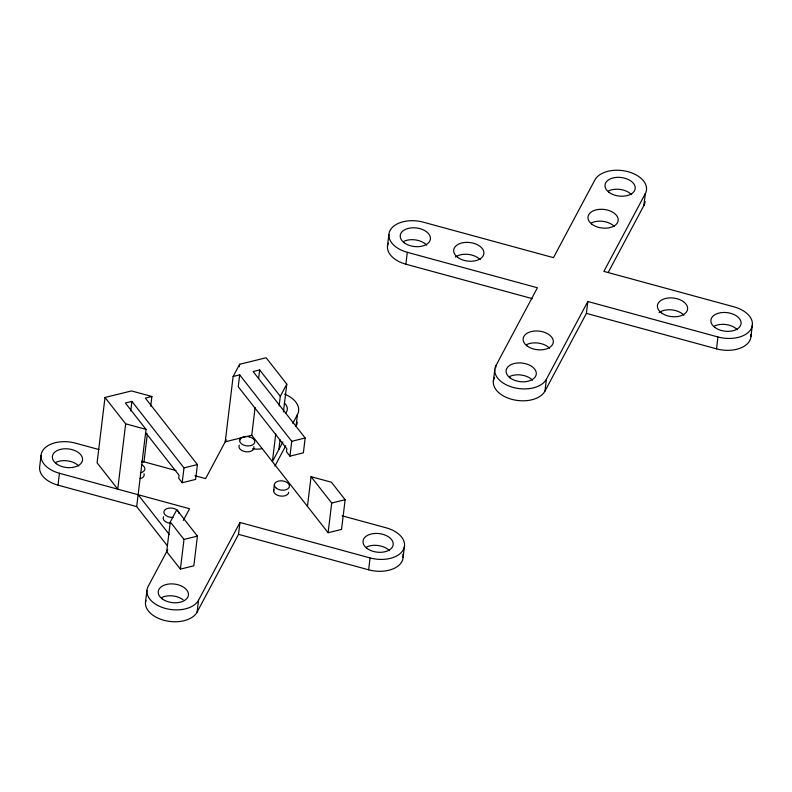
<?xml version="1.0" encoding="UTF-8"?>
<svg xmlns="http://www.w3.org/2000/svg" width="792" height="792" viewBox="0 0 792 792"><rect width="100%" height="100%" fill="white"/><g stroke="black" fill="none" stroke-linecap="round" stroke-linejoin="round"><path stroke-width="1.19" d="M41.035 455.479L39.6 467.359A26.572 16.365 6.9 0 0 58.004 485.149L136.679 506.593L167.161 545.51M58.004 485.149L59.44 473.269A26.572 16.365 6.9 0 1 42.253 451.341A26.572 16.365 6.9 0 1 75.487 443.154L98.96 449.549M104.999 397.475L97.089 462.805L117.751 489.169L125.651 423.829L104.999 397.475L131.522 390.931L151.886 396.485L150.718 406.167M130.769 410.909L131.917 401.405L125.374 403.019L146.025 429.383L136.679 506.593M147.352 433.996L143.986 461.825L141.679 462.389M145.471 602.484L146.906 590.604M170.29 521.938L166.686 551.638L180.398 569.131L193.832 565.825L197.426 536.125L176.774 509.771L170.29 521.938L183.992 539.431L180.398 569.131M151.886 396.485L145.342 398.099L197.406 464.558L195.614 479.407L182.19 482.714L183.982 467.864L131.917 401.405M145.857 600.376A26.572 16.365 6.9 0 0 165.538 620.69A26.572 16.365 6.9 0 0 197.099 612.087L198.544 600.207L239.966 522.472L370.082 557.934A26.572 16.365 6.9 0 0 403.316 549.747A26.572 16.365 6.9 0 0 386.14 527.809L342.104 515.81M283.417 411.949L286.793 384.12L266.132 357.756L239.62 364.29L233.135 376.467L225.225 441.797L251.747 435.263L328.106 532.729L341.54 529.422L345.134 499.722L331.422 482.229L311.048 476.675L307.454 506.375M239.323 366.716L239.62 364.29M233.135 376.467L239.679 374.854L238.244 386.734L286.833 448.757L286.476 451.727L289.951 456.152L303.376 452.846L305.168 437.996L253.103 371.537L259.647 369.933L280.299 396.287L279.13 405.969M197.099 612.087L238.531 534.352L239.966 522.472M251.747 435.263L255.113 407.435M258.628 378.398L259.647 369.933M275.764 433.798L272.398 461.627L282.942 441.837M273.636 490.654L274.359 484.714M278.883 449.45L280.051 439.778M289.951 456.152L291.743 441.302L239.679 374.854M284.526 394.109A26.572 16.365 6.9 0 1 297.445 414.622L296.01 426.492A26.572 16.365 6.9 0 0 297.228 422.364M328.106 532.729L331.7 503.029L311.048 476.675M387.466 246.391L388.902 234.511M238.531 534.352L368.646 569.814L370.082 557.934M532.402 298.673L405.86 264.191L407.306 252.311A26.572 16.365 6.9 0 1 390.119 230.383A26.572 16.365 6.9 0 1 423.354 222.186L553.469 257.647L594.901 179.913A26.572 16.365 6.9 0 1 628.125 171.725A26.572 16.365 6.9 0 1 645.312 193.654L643.876 205.534L608.197 272.468M403.098 557.489L404.534 545.609M493.337 381.516L494.772 369.636M495.703 367.884L495.99 365.508L537.422 287.763L407.306 252.311M494.555 377.378A26.572 16.365 6.9 0 0 511.731 399.317A26.572 16.365 6.9 0 0 544.965 391.119L546.401 379.239L587.832 301.505L717.948 336.966A26.572 16.365 6.9 0 0 751.182 328.779A26.572 16.365 6.9 0 0 733.996 306.851L603.88 271.389L645.312 193.654M544.965 391.119L586.397 313.385L587.832 301.505M586.397 313.385L716.513 348.846L717.948 336.966M750.964 336.521L752.4 324.641M167.775 549.608L148.124 586.466A26.572 16.365 6.9 0 0 165.31 608.395A26.572 16.365 6.9 0 0 198.544 600.207M183.338 520.394L189.555 508.731L59.44 473.269M226.304 439.768L205.603 478.615L194.941 475.705M280.299 396.287L286.793 384.12M292.802 423.324L297.445 414.622M274.943 466.023L285.763 445.728M183.982 467.864L197.406 464.558M291.743 441.302L305.168 437.996M183.992 539.431L197.426 536.125M331.7 503.029L345.134 499.722M125.651 423.829L146.025 429.383M141.719 461.201L175.982 470.537M145.669 432.67L179.071 475.309L178.715 478.279L182.19 482.714M138.115 494.713L169.369 534.6M240.115 438.125L240.332 439.778M405.86 264.191A26.572 16.365 6.9 0 1 388.209 243.253M645.094 201.396A26.572 16.365 6.9 0 1 643.876 205.534M750.895 334.373A26.572 16.365 6.9 0 1 716.513 348.846M403.712 241.421A15.187 9.346 6.9 0 1 426.66 245.065M455.39 257.073A15.187 9.346 6.9 0 1 480.14 259.637M591.456 222.908A15.187 9.346 6.9 0 1 614.414 226.542M608.484 190.961A15.187 9.346 6.9 0 1 631.442 194.594M659.092 312.583A15.187 9.346 6.9 0 1 683.842 315.147M714.354 326.086A15.187 9.346 6.9 0 1 737.312 329.719M509.583 376.547A15.187 9.346 6.9 0 1 532.531 380.19M526.601 344.599A15.187 9.346 6.9 0 1 549.559 348.242M546.401 379.239A26.572 16.365 6.9 0 1 513.176 387.437A26.572 16.365 6.9 0 1 495.99 365.508M284.259 402.95A15.187 9.346 6.9 0 1 285.625 413.107M140.085 478.635A7.593 4.673 6.9 0 0 142.976 477.22L143.817 476.17A7.593 4.673 6.9 0 0 143.995 473.755M253.866 446.678A7.593 4.673 6.9 0 1 246.124 451.796L244.184 451.44A7.593 4.673 6.9 0 1 239.273 445.173M170.339 523.334A7.593 4.673 6.9 0 1 163.489 516.711M288.743 492.218A7.593 4.673 6.9 0 1 279.853 495.96A7.593 4.673 6.9 0 1 273.992 489.476M140.808 472.695A7.593 4.673 6.9 0 0 143.698 471.28L144.53 470.23A7.593 4.673 6.9 0 0 141.412 464.617M173.022 517.433A7.593 4.673 6.9 0 1 163.914 512.771A7.593 4.673 6.9 0 1 171.102 508.018A7.593 4.673 6.9 0 1 178.952 513.513M402.831 554.251A26.572 16.365 6.9 0 1 368.646 569.814M55.846 462.389A15.187 9.346 6.9 0 1 78.794 466.023M366.488 547.054A15.187 9.346 6.9 0 1 389.446 550.688M161.716 597.514A15.187 9.346 6.9 0 1 183.071 599.732M262.162 448.559A15.187 9.346 6.9 0 1 252.549 448.737M249.49 436.887L247.55 436.531A7.593 4.673 6.9 0 0 239.758 439.808A7.593 4.673 6.9 0 0 244.906 445.5L246.847 445.856A7.593 4.673 6.9 0 0 254.638 442.579A7.593 4.673 6.9 0 0 249.49 436.887M404.158 242.738A15.187 9.346 6.9 0 0 429.729 241.174A15.187 9.346 6.9 0 0 412.097 227.829A15.187 9.346 6.9 0 0 404.158 242.738M457.627 257.311A15.187 9.346 6.9 0 0 483.199 255.747A15.187 9.346 6.9 0 0 465.567 242.401A15.187 9.346 6.9 0 0 457.627 257.311M661.33 312.82A15.187 9.346 6.9 0 0 686.912 311.256A15.187 9.346 6.9 0 0 669.27 297.921A15.187 9.346 6.9 0 0 661.33 312.82M591.901 224.215A15.187 9.346 6.9 0 0 617.483 222.651A15.187 9.346 6.9 0 0 599.851 209.316A15.187 9.346 6.9 0 0 591.901 224.215M527.046 345.916A15.187 9.346 6.9 0 0 552.628 344.352A15.187 9.346 6.9 0 0 534.996 331.016A15.187 9.346 6.9 0 0 527.046 345.916M510.028 377.863A15.187 9.346 6.9 0 0 535.6 376.299A15.187 9.346 6.9 0 0 517.968 362.954A15.187 9.346 6.9 0 0 510.028 377.863M608.929 192.268A15.187 9.346 6.9 0 0 634.511 190.704A15.187 9.346 6.9 0 0 616.869 177.368A15.187 9.346 6.9 0 0 608.929 192.268M714.8 327.393A15.187 9.346 6.9 0 0 740.381 325.829A15.187 9.346 6.9 0 0 722.74 312.493A15.187 9.346 6.9 0 0 714.8 327.393M56.291 463.706A15.187 9.346 6.9 0 0 81.863 462.142A15.187 9.346 6.9 0 0 64.231 448.797A15.187 9.346 6.9 0 0 56.291 463.706M366.934 548.361A15.187 9.346 6.9 0 0 392.515 546.797A15.187 9.346 6.9 0 0 374.883 533.462A15.187 9.346 6.9 0 0 366.934 548.361M162.162 598.831A15.187 9.346 6.9 0 0 187.734 597.267A15.187 9.346 6.9 0 0 170.102 583.922A15.187 9.346 6.9 0 0 162.162 598.831M276.319 488.238A7.593 4.673 6.9 0 0 289.11 487.456A7.593 4.673 6.9 0 0 280.299 480.793A7.593 4.673 6.9 0 0 276.319 488.238"/></g></svg>
